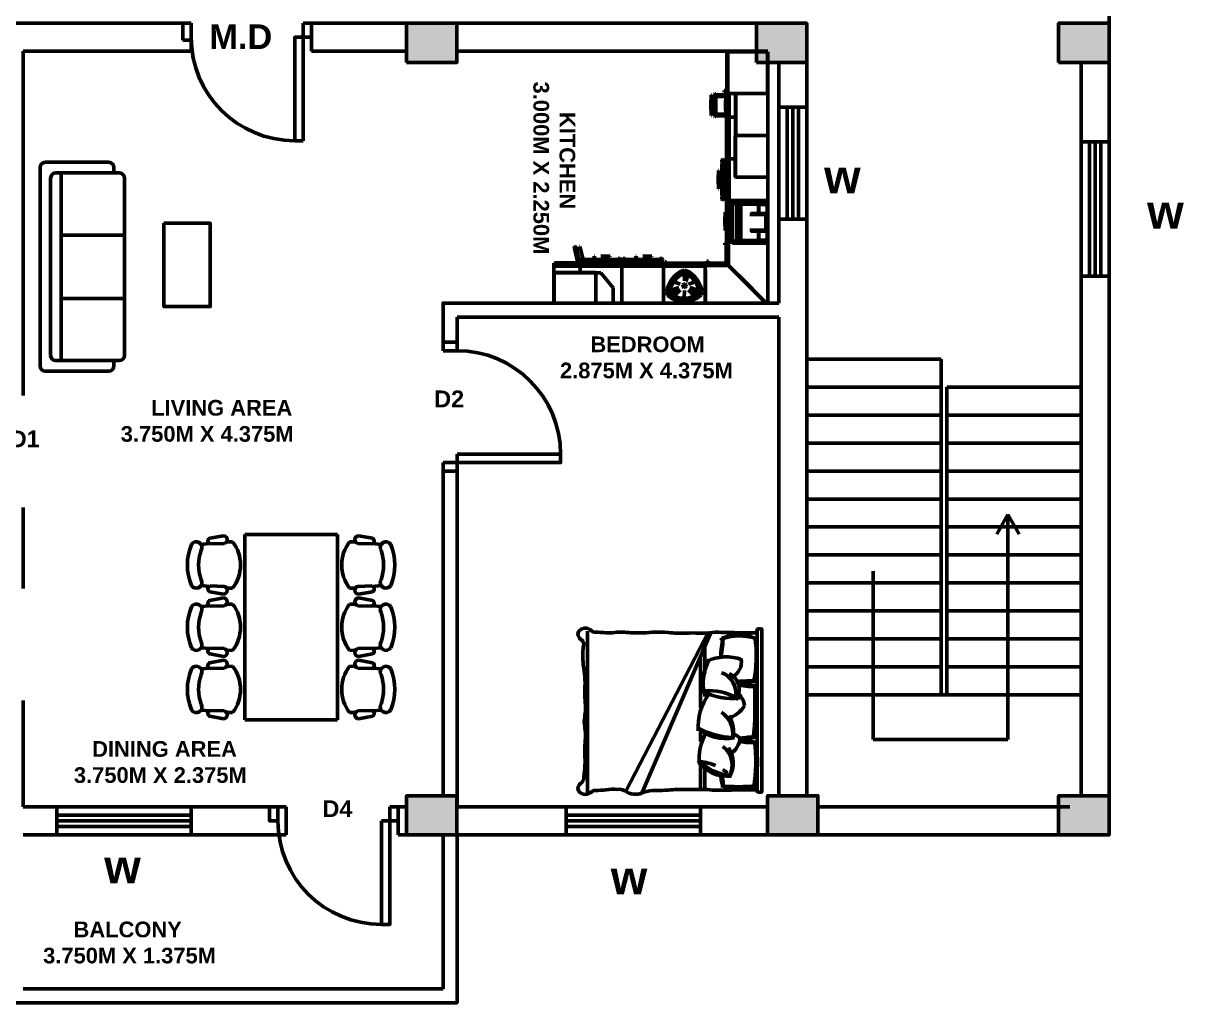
# Model space of a CAD drawing. Header units: millimetres. Extents: x -17601 to 15047, y -2241 to 31268.
# Drawn here: x 4680 to 15047, y -951 to 7799 of the extents above; entities that cross this region are included whole.
import ezdxf

# ---------------------------------------------------------------- set-up
doc = ezdxf.new("R2010")
doc.units = ezdxf.units.MM
doc.layers.get('0').update_dxf_attribs({"lineweight": 53})
doc.styles.get("Standard").update_dxf_attribs({"font": 'Arial.ttf', "height": 1})

# ---------------------------------------------------------------- blocks, each defined once
blk = doc.blocks.new('bed 1- king size')
at = {"color": 0, "linetype": 'Continuous'}
for p, q in [((-0.949, -0.078), (0.932, -0.078)), ((-0.939, -0.615), (0.932, -1.418)), ((-0.939, -0.645), (0.907, -1.606)), ((-0.768, -0.687), (-0.455, -0.687)), ((-0.666, -0.738), (-0.056, -0.738)), ((-0.225, -0.687), (-0.188, -0.687)), ((0.225, -0.738), (0.338, -0.738)), ((0.61, -0.738), (0.895, -0.738)), ((0.649, -0.687), (0.895, -0.687)), ((-0.949, -2.055), (0.932, -2.055))]:
    blk.add_line(p, q, dxfattribs=at)
blk.add_lwpolyline([(0.898, -0.083, 0.098699), (0.924, -0.072, 0.222522), (0.924, -0.024), (-0.971, -0.024, 0.171621), (-0.972, -0.074, 0.102495), (-0.927, -0.083, 0.015571), (-0.929, -0.266, 0.00267), (-0.934, -0.494, 0.058958), (-0.927, -0.631, -0.038458), (-0.925, -0.755, 0.025508), (-0.925, -0.909, -0.039412), (-0.933, -1.115, 0.016498), (-0.938, -1.265, -0.035771), (-0.929, -1.55, 0.045388), (-0.934, -1.739, -0.080578), (-0.929, -1.837, 0.026504), (-0.936, -1.966, -0.211134), (-0.953, -2.007, 0.329446), (-0.97, -2.131, 0.37589), (-0.896, -2.165, 0.123892), (-0.842, -2.123, -0.342539), (-0.78, -2.103, 0.07104), (-0.52, -2.1, -0.036442), (-0.385, -2.085, -0.046791), (-0.276, -2.087, 0.023628), (-0.176, -2.085, -0.055897), (0.066, -2.088, 0.053528), (0.107, -2.094, 0.053528), (0.147, -2.088, -0.055897), (0.389, -2.085, 0.026973), (0.477, -2.087, -0.036947), (0.615, -2.085, -0.036442), (0.75, -2.1, -0.281256), (0.814, -2.123, -0.521995), (0.814, -2.123, 0.123892), (0.867, -2.165, 0.37589), (0.941, -2.131, 0.329446), (0.924, -2.007, -0.211134), (0.907, -1.966, 0.026504), (0.901, -1.837, -0.06219), (0.896, -1.71, -0.218233), (0.929, -1.594, 0.123513), (0.95, -1.494, 0.129887), (0.929, -1.398, -0.095063), (0.909, -1.265, 0.016498), (0.904, -1.115, -0.039412), (0.896, -0.909, 0.025508), (0.896, -0.755, -0.038458), (0.899, -0.631, 0.058958), (0.905, -0.494, 0.00267), (0.9, -0.266, 0.015571)], format="xyb", close=True, dxfattribs=at)
for centre, radius, start, end in [((-0.522, -0.294), 0.389, 147.51, 213.8336), ((-0.231, -0.283), 0.662, 163.9263, 197.1409), ((-0.657, -1.677), 1.588, 78.5485, 98.3029), ((-0.632, -1.365), 1.287, 78.0142, 100.5125), ((2.543, -0.087), 2.913, 180.1063, 184.3312), ((-1.857, -0.304), 1.505, 359.1536, 7.5533), ((0.707, -0.29), 1.035, 169.5301, 179.934), ((-1.248, -0.116), 0.946, 349.589, 2.0447), ((-0.082, -4.069), 3.965, 84.3658, 93.3969), ((-0.04, -2.182), 2.098, 80.934, 97.4266), ((1.024, -0.126), 0.738, 177.8261, 191.4767), ((-0.69, -0.295), 0.997, 1.8337, 10.6945), ((1.057, -0.289), 0.736, 165.3434, 178.3876), ((0.572, -2.107), 2.012, 81.3714, 96.917), ((-0.395, -0.133), 0.746, 349.1667, 3.123), ((0.593, -1.117), 1.043, 75.0181, 103.7392), ((-1.049, -0.304), 1.913, 354.0935, 6.4707), ((0.009, -0.286), 0.872, 347.3175, 11.7435), ((-0.136, -0.437), 0.513, 159.3026, 206.5026), ((-0.585, -0.442), 0.18, 18.9387, 104.6725), ((-0.055, -0.443), 0.219, 96.8992, 136.0421), ((-0.244, -0.505), 0.323, 15.4018, 59.7122), ((-0.23, -0.576), 0.248, 78.0413, 160.8342), ((-0.269, -0.496), 0.208, 54.1671, 153.8421), ((0.404, -0.643), 0.659, 151.0456, 184.1497), ((-0.787, -0.382), 0.625, 328.6542, 9.1977), ((0.254, -0.68), 0.318, 83.5607, 144.2853), ((0.229, -0.714), 0.361, 78.4081, 122.0077), ((-0.212, -0.44), 0.516, 319.1339, 10.5299), ((-0.598, -0.336), 0.889, 331.605, 358.1749), ((0.347, -0.36), 0.0899, 120.1134, 175.8974), ((0.279, -0.514), 0.237, 28.1996, 86.5061), ((0.615, -0.649), 0.278, 61.8876, 141.8707), ((0.586, -0.703), 0.345, 61.6404, 121.3345), ((0.346, -0.429), 0.397, 302.3262, 7), ((0.079, -0.303), 0.665, 317.3201, 351.4624), ((-1.844, -10.472), 10.046, 83.2132, 84.5476), ((-0.606, 0.747), 1.251, 258.1169, 267.8849), ((1.163, -0.802), 0.594, 139.9508, 146.951), ((0.694, 0.049), 0.552, 275.447, 287.4199), ((0.88, -1.194), 0.721, 90.6432, 100.2707), ((-0.329, -0.078), 0.63, 242.3859, 279.8951), ((0.163, -0.137), 0.629, 233.2201, 274.4972), ((0.546, -0.118), 0.637, 240.9467, 275.467), ((1.163, -0.802), 0.594, 156.2982, 173.8539)]:
    blk.add_arc(centre, radius, start, end, dxfattribs=at)
blk = doc.blocks.new('sofa 6')
for p, q in [((-1044, 890), (1044, 890)), ((-1100, 167), (-1100, 834)), ((-933, 779), (933, 779)), ((1100, 834), (1100, 167)), ((-989, 56), (-989, 723)), ((-989, 667), (989, 667)), ((-334, 667), (-334, 0)), ((334, 667), (334, 0)), ((989, 723), (989, 56)), ((-989, 111), (-1044, 111)), ((933, 0), (-933, 0)), ((1044, 111), (989, 111))]:
    blk.add_line(p, q)
for centre, start, end in [((-1044, 834), 90, 180), ((1044, 834), 0, 90), ((-933, 723), 90, 180), ((933, 723), 0, 90), ((-1044, 167), 180, 270), ((1044, 167), 270, 0), ((-933, 56), 180, 270), ((933, 56), 270, 0)]:
    blk.add_arc(centre, 55.6, start, end)
blk = doc.blocks.new('m_68')
for p, q in [((-72.008419, 443.155933), (-70.77713, 444.387484)), ((-72.008419, 371.759987), (-72.008419, 443.155933)), ((-0.503492, 444.387532), (-70.77713, 444.387484)), ((-70.77713, 444.387484), (-70.77713, 370.528412)), ((-68.285131, 444.387484), (-68.285131, 444.422055)), ((-68.285131, 444.422055), (-0.522279, 444.422055)), ((-0.522279, 444.422055), (-0.522279, 444.387532)), ((-0.503492, 370.528412), (-0.503492, 444.387532)), ((0, 444.422055), (0, 0)), ((-94.031429, 368.881083), (-92.799997, 370.276833)), ((-92.799997, 370.276833), (-92.799997, 363.380814)), ((-92.799997, 370.276833), (-91.526174, 370.276833)), ((-91.526174, 370.276833), (-91.526174, 363.346339)), ((-77.212906, 373.150349), (-77.212906, 375.973416)), ((-77.212906, 375.973416), (-75.331068, 375.973416)), ((-75.331068, 375.890827), (-77.212906, 375.890827)), ((-75.331068, 373.150349), (-77.212906, 373.150349)), ((-76.254081, 375.187874), (-76.254081, 375.213146)), ((-76.254081, 375.213146), (-72.008419, 375.213146)), ((-76.254081, 373.820257), (-76.254081, 373.853302)), ((-72.008419, 373.820257), (-76.254081, 373.820257)), ((-75.331068, 375.973416), (-75.331068, 375.890827)), ((-75.331068, 375.213146), (-75.331068, 375.890827)), ((-75.331068, 375.295782), (-72.008419, 375.295782)), ((-75.331068, 373.820257), (-75.331068, 373.150349)), ((-73.057222, 329.136658), (-73.057222, 370.936251)), ((-73.057222, 370.936251), (-72.555685, 370.936251)), ((-72.555685, 370.936251), (-72.555685, 329.136658)), ((-72.555685, 370.936251), (-71.184969, 370.936251)), ((-70.77713, 370.528412), (-72.008419, 371.759987)), ((-71.067762, 329.136658), (-71.067762, 370.81914)), ((-70.77713, 370.528412), (-0.503492, 370.528412)), ((-68.241024, 329.136658), (-68.241024, 370.528412)), ((-56.254291, 370.524597), (-56.869936, 369.908715)), ((-56.869936, 369.908715), (-56.860733, 297.246695)), ((-56.245136, 296.630955), (-56.254291, 370.524597)), ((-56.254291, 370.524597), (0.000191, 370.524597)), ((-0.503492, 370.936251), (0.000191, 370.936251)), ((-99.878692, 368.104553), (-100.53339, 350.079251)), ((-100.53339, 350.079251), (-99.878692, 332.053948)), ((-99.31736, 368.104553), (-99.878692, 368.104553)), ((-99.580288, 362.67066), (-99.580288, 363.290119)), ((-99.580288, 363.290119), (-94.122076, 363.290072)), ((-99.142599, 363.290119), (-99.31736, 368.104553)), ((-99.120092, 362.67066), (-98.66271, 350.079251)), ((-98.66271, 350.079251), (-99.112892, 337.684679)), ((-94.122076, 362.360811), (-99.108791, 362.360859)), ((-94.122076, 363.290072), (-94.122076, 362.360811)), ((-94.110918, 361.985064), (-92.879676, 363.380814)), ((-94.110918, 338.129568), (-94.110918, 361.985064)), ((-94.031429, 364.742089), (-94.031429, 368.881083)), ((-92.830467, 363.380814), (-94.031429, 364.742089)), ((-92.879676, 363.380814), (-92.879676, 336.733818)), ((-91.59708, 363.380814), (-92.879676, 363.380814)), ((-91.59708, 336.733818), (-91.59708, 363.380814)), ((-91.526174, 363.346339), (-91.59708, 363.346339)), ((-91.526174, 368.117762), (-73.057222, 368.117762)), ((-91.526174, 365.472031), (-73.949003, 365.472031)), ((-91.526174, 363.759709), (-91.520309, 363.759709)), ((-91.520309, 363.759709), (-91.520309, 336.099434)), ((-91.093921, 368.117762), (-91.093921, 368.587065)), ((-91.093921, 368.587065), (-73.057222, 368.587065)), ((-73.86074, 367.903424), (-74.515438, 349.878073)), ((-74.515438, 349.878073), (-73.86074, 331.85277)), ((-73.299598, 367.903424), (-73.86074, 367.903424)), ((-73.562288, 362.469483), (-73.562288, 363.088942)), ((-73.562288, 363.088942), (-73.057222, 363.088942)), ((-73.124599, 363.088942), (-73.299598, 367.903424)), ((-73.211336, 365.472031), (-73.057222, 365.472031)), ((-73.10214, 362.469483), (-73.057222, 361.231947)), ((-73.09103, 362.159729), (-73.057222, 362.159729)), ((-99.878692, 332.053948), (-99.31736, 332.053948)), ((-99.580288, 336.755467), (-99.580288, 337.489414)), ((-94.122076, 336.755467), (-99.580288, 336.755467)), ((-99.31736, 332.053948), (-99.1467, 336.755467)), ((-99.112892, 337.684679), (-94.122076, 337.684679)), ((-94.122076, 337.684679), (-94.122076, 336.755467)), ((-92.879676, 336.733818), (-94.110918, 338.129568)), ((-94.025373, 335.356856), (-92.810726, 336.733818)), ((-94.025373, 331.217814), (-94.025373, 335.356856)), ((-92.794132, 329.822064), (-94.025373, 331.217814)), ((-92.810726, 336.733818), (-92.879676, 336.733818)), ((-92.879676, 336.733818), (-91.59708, 336.733818)), ((-92.794132, 336.733818), (-92.794132, 329.822064)), ((-92.794132, 329.822064), (-91.520309, 329.822064)), ((-91.520309, 336.752606), (-91.59708, 336.752606)), ((-91.520309, 329.822064), (-91.520309, 336.752606)), ((-91.520309, 334.462786), (-73.955488, 334.462786)), ((-91.520309, 331.817055), (-73.057222, 331.817055)), ((-91.520309, 331.806898), (-73.057222, 331.806898)), ((-91.093921, 331.29797), (-91.093921, 331.806898)), ((-73.057222, 331.29797), (-91.093921, 331.29797)), ((-73.86074, 331.85277), (-73.299598, 331.85277)), ((-73.562288, 336.554337), (-73.562288, 337.288285)), ((-73.057222, 336.554337), (-73.562288, 336.554337)), ((-73.299598, 331.85277), (-73.1287, 336.554337)), ((-73.204898, 334.462786), (-73.057222, 334.462786)), ((-73.057222, 338.524246), (-73.095131, 337.483549)), ((-73.095131, 337.483549), (-73.057222, 337.483549)), ((-72.555685, 329.136658), (-73.057222, 329.136658)), ((-73.03791, 255.32732), (-73.03791, 329.136658)), ((-72.555685, 329.136658), (-71.067762, 329.136658)), ((-72.533416, 255.32732), (-72.533416, 329.136658)), ((-71.067762, 329.136658), (-68.241024, 329.136658)), ((-71.037912, 255.32732), (-71.037912, 329.136658)), ((-68.241024, 329.136658), (-68.199396, 329.136658)), ((-68.199396, 329.14877), (-68.197059, 329.14877)), ((-68.197059, 329.14877), (-68.197059, 255.311489)), ((-68.197059, 329.14877), (-56.864833, 329.14877)), ((-56.699991, 296.525812), (-57.315635, 295.909977)), ((-57.315635, 295.909977), (-57.306432, 223.24791)), ((-56.860733, 297.246695), (-56.245136, 296.630955)), ((-56.699991, 296.525812), (0.000191, 296.52586)), ((-56.690645, 222.63217), (-56.699991, 296.525812)), ((-56.245136, 296.630955), (0.000191, 296.631003)), ((-81.399631, 252.958775), (-80.168342, 254.19035)), ((-81.399631, 249.323845), (-81.399631, 252.958775)), ((-80.168342, 248.09227), (-81.399631, 249.323845)), ((-81.384182, 246.833182), (-80.15294, 248.064757)), ((-81.384182, 190.127516), (-81.384182, 246.833182)), ((-80.168342, 254.19035), (-80.168342, 248.09227)), ((-78.877735, 254.19035), (-80.168342, 254.19035)), ((-80.168342, 248.09227), (-78.877735, 248.09227)), ((-80.15294, 248.064757), (-80.15294, 188.895941)), ((-78.975963, 248.064757), (-80.15294, 248.064757)), ((-79.571867, 248.064757), (-79.571867, 248.09227)), ((-79.129123, 248.064757), (-79.129123, 248.09227)), ((-78.975963, 188.895941), (-78.975963, 248.064757)), ((-78.877735, 248.09227), (-78.877735, 254.19035)), ((-78.877735, 252.60973), (-73.051357, 252.60973)), ((-78.877735, 251.533938), (-73.051357, 251.533938)), ((-78.680277, 252.60973), (-78.680277, 252.743817)), ((-78.680277, 252.743817), (-73.051357, 252.743817)), ((-78.680277, 185.058165), (-78.680277, 251.533938)), ((-73.051357, 181.490088), (-73.051357, 255.32732)), ((-73.051357, 255.32732), (-72.546482, 255.32732)), ((-72.546482, 255.32732), (-72.546482, 181.490088)), ((-71.048832, 255.32732), (-72.546482, 255.32732)), ((-71.048832, 181.490088), (-71.048832, 255.32732)), ((-71.048832, 255.32732), (-68.203497, 255.32732)), ((-68.203497, 255.32732), (-68.206453, 255.32732)), ((-68.203497, 181.539107), (-68.203497, 255.32732)), ((-68.203497, 255.32732), (-57.310533, 255.32732)), ((-68.197059, 255.311489), (-57.310533, 255.311489)), ((-87.071895, 234.650803), (-87.730837, 218.411923)), ((-86.506843, 234.650803), (-87.071895, 234.650803)), ((-86.771488, 229.754925), (-86.771488, 230.313492)), ((-86.771488, 230.313492), (-81.384182, 230.313492)), ((-86.330843, 230.313492), (-86.506843, 234.650803)), ((-85.847854, 218.411923), (-86.308193, 229.754925)), ((-86.296892, 229.476357), (-81.384182, 229.476357)), ((-74.972677, 234.650851), (-75.631618, 218.411923)), ((-74.407816, 234.650851), (-74.972677, 234.650851)), ((-74.107217, 234.650851), (-74.766206, 218.411923)), ((-74.672269, 229.755497), (-74.672269, 230.31354)), ((-74.672269, 230.31354), (-74.283218, 230.31354)), ((-74.257421, 230.947829), (-74.407816, 234.650851)), ((-73.542404, 234.650851), (-74.107217, 234.650851)), ((-73.806858, 229.755688), (-73.806858, 230.31354)), ((-73.806858, 230.31354), (-73.051357, 230.31354)), ((-73.366403, 230.31354), (-73.542404, 234.650851)), ((-73.343753, 229.755688), (-73.051357, 222.554684)), ((-73.332405, 229.476404), (-73.051357, 229.476357)), ((-87.730837, 218.411923), (-87.071895, 202.173043)), ((-86.771488, 206.408644), (-86.771488, 207.069826)), ((-81.384182, 206.408644), (-86.771488, 206.408644)), ((-86.506843, 202.173043), (-86.334943, 206.408644)), ((-86.308193, 207.069826), (-85.847854, 218.411923)), ((-86.300993, 207.245779), (-81.384182, 207.245779)), ((-75.631618, 218.411923), (-74.972677, 202.173043)), ((-74.766206, 218.411923), (-74.107217, 202.173043)), ((-74.672269, 206.408644), (-74.672269, 207.069779)), ((-74.279117, 206.408644), (-74.672269, 206.408644)), ((-74.407816, 202.173043), (-74.257421, 205.876065)), ((-73.806858, 206.408644), (-73.806858, 207.069874)), ((-73.051357, 206.408644), (-73.806858, 206.408644)), ((-73.542404, 202.173043), (-73.370504, 206.408644)), ((-73.370504, 206.408644), (-73.051357, 206.408644)), ((-73.051357, 214.269209), (-73.336506, 207.245779)), ((-73.336506, 207.245779), (-73.051357, 207.245779)), ((-57.306432, 223.24791), (-56.690645, 222.63217)), ((-56.690645, 222.63217), (0.000191, 222.632218)), ((-87.071895, 202.173043), (-86.506843, 202.173043)), ((-81.399631, 187.690449), (-80.173635, 188.916588)), ((-81.399631, 184.055519), (-81.399631, 187.690449)), ((-80.15294, 188.895941), (-81.384182, 190.127516)), ((-80.168342, 188.911152), (-80.168342, 182.823944)), ((-80.15294, 188.895941), (-78.975963, 188.895941)), ((-78.877735, 188.921976), (-78.975963, 188.921976)), ((-78.877735, 182.823944), (-78.877735, 188.921976)), ((-78.877735, 185.058165), (-73.051357, 185.058165)), ((-74.972677, 202.173043), (-74.407816, 202.173043)), ((-74.107217, 202.173043), (-73.542404, 202.173043)), ((-80.168342, 182.823944), (-81.399631, 184.055519)), ((-80.168342, 182.823944), (-78.877735, 182.823944)), ((-78.877735, 183.982325), (-73.051357, 183.982325)), ((-72.546482, 181.490088), (-73.051357, 181.490088)), ((-73.01445, 107.701874), (-73.01445, 181.490088)), ((-72.546482, 181.490088), (-71.048832, 181.490088)), ((-72.509193, 181.490088), (-72.509193, 107.701874)), ((-71.048832, 181.490088), (-71.02189, 181.490088)), ((-71.010732, 181.539107), (-71.02189, 181.539107)), ((-71.010732, 107.701874), (-71.010732, 181.539107)), ((-71.010732, 181.539107), (-68.163681, 181.539107)), ((-68.163681, 181.539107), (-68.183994, 181.539107)), ((-68.163681, 181.539107), (0.000382, 181.539154)), ((-68.163681, 107.701874), (-68.163681, 181.539107)), ((-62.550592, 179.79765), (-1.217174, 179.797697)), ((-62.550592, 105.904055), (-62.550592, 179.79765)), ((-62.550592, 179.79765), (-61.580848, 178.006792)), ((-61.580848, 178.006792), (-54.40607, 173.850775)), ((-54.40607, 173.850775), (-48.012113, 173.906517)), ((-54.40607, 173.850775), (-54.40607, 111.850977)), ((-48.012113, 109.952641), (-48.012113, 175.749111)), ((-48.012113, 175.749111), (-47.245502, 174.82543)), ((-48.012113, 175.749111), (-15.664625, 175.749111)), ((-47.245502, 174.82543), (-47.245502, 110.876274)), ((-16.431236, 174.82543), (-47.245502, 174.82543)), ((-15.664625, 175.749111), (-16.431236, 174.82543)), ((-16.431236, 158.760405), (-16.431236, 174.82543)), ((-15.664625, 158.760405), (-15.664625, 175.749111)), ((-15.664625, 174.188614), (-3.133011, 174.297905)), ((-3.133011, 174.297905), (-0.986147, 172.05987)), ((-1.217174, 179.797697), (-1.217174, 178.036595)), ((-0.986147, 172.05987), (-1.217174, 179.797697)), ((-0.986147, 113.641882), (-0.986147, 172.05987)), ((-75.047254, 160.862637), (-75.706625, 144.623709)), ((-75.706625, 144.623709), (-75.047254, 128.384829)), ((-75.596285, 144.623709), (-74.936723, 160.862637)), ((-74.936723, 128.384829), (-75.596285, 144.623709)), ((-74.936723, 160.862637), (-75.047254, 160.862637)), ((-74.936723, 160.862637), (-74.371481, 160.862637)), ((-74.070882, 160.862637), (-74.730253, 144.623709)), ((-74.730253, 144.623709), (-74.070882, 128.384829)), ((-74.636316, 155.967808), (-74.636316, 156.525326)), ((-74.636316, 156.525326), (-74.247074, 156.525326)), ((-74.371481, 160.862637), (-74.221277, 157.161284)), ((-73.50564, 160.862637), (-74.070882, 160.862637)), ((-73.770332, 155.968094), (-73.770332, 156.525326)), ((-73.770332, 156.525326), (-73.01445, 156.525326)), ((-73.329496, 156.525326), (-73.50564, 160.862637)), ((-73.306846, 155.968094), (-73.01445, 148.766184)), ((-73.295498, 155.688191), (-73.01445, 155.688191)), ((-3.408002, 156.913042), (-31.329488, 156.913042)), ((-29.699039, 158.760405), (-1.444912, 158.760405)), ((-1.444912, 158.760405), (-3.408002, 156.913042)), ((-3.408002, 129.087878), (-3.408002, 156.913042)), ((-1.062679, 158.760405), (-1.444912, 158.760405)), ((-1.062679, 127.240563), (-1.062679, 158.760405)), ((-75.047254, 128.384829), (-74.936723, 128.384829)), ((-74.936723, 128.384829), (-74.371481, 128.384829)), ((-74.636316, 132.62043), (-74.636316, 133.281565)), ((-74.242973, 132.62043), (-74.636316, 132.62043)), ((-74.371481, 128.384829), (-74.221277, 132.08623)), ((-74.070882, 128.384829), (-73.50564, 128.384829)), ((-73.770332, 132.62043), (-73.770332, 133.281708)), ((-73.01445, 132.62043), (-73.770332, 132.62043)), ((-73.50564, 128.384829), (-73.333597, 132.62043)), ((-73.333597, 132.62043), (-73.01445, 132.62043)), ((-73.01445, 140.480805), (-73.299598, 133.457566)), ((-73.299598, 133.457566), (-73.01445, 133.457566)), ((-31.329488, 129.087878), (-3.408002, 129.087878)), ((-29.699039, 127.240563), (-1.444912, 127.240563)), ((-16.431236, 110.876274), (-16.431236, 127.240563)), ((-15.664625, 109.952641), (-15.664625, 127.240563)), ((-1.444912, 127.240563), (-3.408002, 129.087878)), ((-1.444912, 127.240563), (-1.062679, 127.240563)), ((-75.950193, 102.988959), (-75.950193, 105.729771)), ((-75.950193, 105.729771), (-74.068737, 105.729771)), ((-74.068737, 102.988959), (-75.950193, 102.988959)), ((-74.991607, 105.052042), (-73.347473, 105.052042)), ((-74.991607, 103.658963), (-73.347473, 103.658963)), ((-74.068737, 105.729771), (-74.068737, 105.052042)), ((-73.347473, 103.658963), (-74.068737, 103.658963)), ((-74.068737, 103.658963), (-74.068737, 102.988959)), ((-73.347473, 70.838166), (-73.347473, 107.761908)), ((-73.347473, 107.761908), (-73.01445, 107.761908)), ((-72.509193, 107.701874), (-73.01445, 107.701874)), ((-72.509193, 107.701874), (-71.010732, 107.701874)), ((-72.346878, 69.851637), (-72.346878, 107.701874)), ((-71.010732, 107.701874), (-70.656252, 107.701874)), ((-71.007442, 68.506432), (-71.007442, 107.701874)), ((-70.656252, 107.761908), (-69.164276, 107.761908)), ((-69.164276, 107.761908), (-69.164276, 66.667986)), ((-69.164276, 107.761908), (-68.238496, 107.761908)), ((-68.238496, 107.701874), (-68.163681, 107.701874)), ((-68.163681, 107.701874), (-62.550592, 107.701874)), ((-61.580848, 107.694912), (-62.550592, 105.904055)), ((-62.550592, 105.904055), (-1.217174, 105.904055)), ((-54.40607, 111.850977), (-61.580848, 107.694912)), ((-54.40607, 111.850977), (-48.012113, 111.795187)), ((-47.245502, 110.876274), (-48.012113, 109.952641)), ((-48.012113, 109.952641), (-15.664625, 109.952641)), ((-16.431236, 110.876274), (-47.245502, 110.876274)), ((-1.217174, 105.904055), (-44.436741, 105.904055)), ((-15.664625, 109.952641), (-16.431236, 110.876274)), ((-15.664625, 111.513138), (-3.133011, 111.403847)), ((-1.217174, 105.904055), (-10.037899, 105.904055)), ((-3.133011, 111.403847), (-2.538299, 107.980347)), ((-2.538299, 107.980347), (-1.217174, 105.904055)), ((-1.217174, 105.904055), (-0.986147, 113.641882)), ((-1.163482, 107.701779), (0.000382, 107.701779)), ((-341.010522, 100.60463), (-342.569732, 100.381995)), ((-342.569732, 100.381995), (-341.229486, 94.227791)), ((-341.229486, 94.227791), (-341.135549, 94.24119)), ((-341.139269, 94.25788), (-339.56933, 94.482041)), ((-336.1207, 71.213722), (-341.139269, 94.25788)), ((-341.135549, 94.24119), (-336.1207, 71.213722)), ((-341.010522, 100.60463), (-339.257049, 99.606943)), ((-339.674043, 94.467068), (-341.010522, 100.60463)), ((-338.4449, 95.878029), (-339.653492, 94.470024)), ((-339.56933, 94.482041), (-337.815618, 93.484354)), ((-334.416198, 70.819855), (-339.56933, 94.482041)), ((-339.257049, 99.606943), (-338.4449, 95.878029)), ((-331.734371, 95.801592), (-338.415241, 94.847775)), ((-338.415241, 94.847775), (-338.235569, 94.022656)), ((-338.235569, 94.022656), (-332.126951, 94.894743)), ((-337.815618, 93.484354), (-333.190822, 72.247505)), ((-332.965421, 99.930573), (-332.278299, 100.02861)), ((-332.278299, 100.02861), (-327.991199, 84.13682)), ((-331.592369, 95.149851), (-331.734371, 95.801592)), ((-327.991199, 84.13682), (-327.067566, 78.589535)), ((-306.919908, 77.365685), (-306.919908, 82.792282)), ((-306.919908, 82.792282), (-306.258964, 82.792282)), ((-306.083011, 77.365685), (-306.083011, 82.321072)), ((-294.919347, 83.753252), (-278.683996, 83.093119)), ((-294.919347, 81.867218), (-283.578491, 82.328272)), ((-283.857202, 77.365685), (-283.857202, 82.316971)), ((-283.578491, 82.792282), (-283.020305, 82.792282)), ((-283.020305, 82.792282), (-283.020305, 77.365685)), ((-278.683996, 82.527304), (-283.020305, 82.35097)), ((-278.683996, 83.093119), (-278.683996, 82.527304)), ((-233.174228, 77.365685), (-233.174228, 82.792282)), ((-233.174228, 82.792282), (-232.513284, 82.792282)), ((-232.337284, 77.365685), (-232.337284, 82.321072)), ((-221.17362, 83.753252), (-204.938268, 83.093119)), ((-209.832811, 82.328272), (-221.17362, 81.867218)), ((-221.17362, 81.867218), (-210.111522, 82.316971)), ((-210.111522, 82.316971), (-210.111522, 77.365685)), ((-209.274625, 82.792282), (-209.832811, 82.792282)), ((-209.274625, 77.365685), (-209.274625, 82.792282)), ((-204.938268, 82.527304), (-209.274625, 82.35097)), ((-209.274625, 82.35097), (-209.274625, 77.365685)), ((-204.938268, 83.093119), (-204.938268, 82.527304)), ((-378.25253, 0.000096), (-378.25253, 64.216519)), ((-378.25253, 64.216519), (-378.170704, 64.216519)), ((-378.170704, 0.000096), (-378.170704, 70.368386)), ((-378.170704, 70.368386), (-331.833219, 70.368338)), ((-378.170704, 69.863558), (-331.833219, 69.86351)), ((-378.170704, 68.366337), (-331.833219, 68.366337)), ((-378.170704, 65.521765), (-331.833219, 65.521765)), ((-375.145888, 71.176911), (-355.07226, 71.835757)), ((-375.145888, 70.612145), (-375.145888, 71.176911)), ((-369.910144, 70.440293), (-375.145888, 70.612145)), ((-369.910144, 70.368386), (-369.910144, 70.876646)), ((-369.910144, 70.876646), (-369.092774, 70.876646)), ((-368.875193, 70.368386), (-368.875193, 70.406342)), ((-368.875193, 70.406342), (-367.719149, 70.368386)), ((-355.07226, 71.835757), (-334.998417, 71.176911)), ((-342.425584, 70.368338), (-341.049814, 70.413542)), ((-341.394901, 70.368338), (-341.394901, 70.402193)), ((-341.049814, 70.876599), (-340.359974, 70.876599)), ((-340.359974, 70.876599), (-340.359974, 70.368338)), ((-334.998417, 70.612145), (-340.359974, 70.436144)), ((-337.152719, 70.368338), (-336.070299, 70.522881)), ((-336.071491, 70.576906), (-336.025953, 70.368338)), ((-336.070299, 70.522881), (-336.036729, 70.368338)), ((-334.998417, 71.176911), (-334.998417, 70.612145)), ((-334.998417, 70.736742), (-334.416198, 70.819855)), ((-334.513664, 70.805931), (-334.418344, 70.368338)), ((-334.475994, 70.81132), (-333.697271, 70.368338)), ((-333.190822, 72.247505), (-334.416198, 70.819855)), ((-333.432245, 71.966267), (-333.283996, 71.285439)), ((-333.286714, 72.13583), (-329.341411, 72.69907)), ((-333.283996, 71.285439), (-329.341411, 71.848297)), ((-331.833219, 54.182768), (-331.833219, 70.404768)), ((-331.833219, 70.404768), (-258.011913, 70.404721)), ((-258.011913, 69.898892), (-331.833219, 69.898987)), ((-331.833219, 68.398953), (-258.011913, 68.398905)), ((-331.833219, 65.549088), (-258.011913, 65.54904)), ((-330.555486, 77.35796), (-329.324197, 78.589535)), ((-330.555486, 76.102638), (-330.555486, 77.35796)), ((-324.436521, 77.35796), (-330.555486, 77.35796)), ((-324.436521, 76.102638), (-330.555486, 76.102638)), ((-329.341411, 70.404768), (-329.341411, 76.102638)), ((-329.324197, 78.589535), (-325.667762, 78.589535)), ((-328.26581, 70.404768), (-328.26581, 76.102638)), ((-328.26581, 76.0427), (-261.804485, 76.0427)), ((-328.20177, 76.102638), (-328.185558, 76.0427)), ((-326.653337, 76.102638), (-326.643371, 76.0427)), ((-325.667762, 78.589535), (-324.436521, 77.35796)), ((-324.436521, 76.102638), (-324.436521, 77.365685)), ((-324.436521, 77.365685), (-265.611314, 77.365685)), ((-324.436521, 76.102638), (-324.436521, 77.35796)), ((-265.611314, 76.102638), (-324.436521, 76.102638)), ((-265.611314, 77.35796), (-264.380073, 78.589535)), ((-265.611314, 77.365685), (-265.611314, 76.102638)), ((-265.611314, 76.102638), (-265.611314, 77.35796)), ((-259.492397, 77.35796), (-265.611314, 77.35796)), ((-259.492397, 76.102638), (-265.611314, 76.102638)), ((-264.380073, 78.589535), (-260.723638, 78.589535)), ((-261.804485, 70.404721), (-261.804485, 76.102638)), ((-260.728883, 70.404721), (-260.728883, 76.102638)), ((-260.728883, 76.0427), (-260.59494, 76.0427)), ((-260.723638, 78.589535), (-259.492397, 77.35796)), ((-260.59494, 76.0427), (-260.59494, 70.404721)), ((-259.492397, 77.35796), (-259.492397, 76.102638)), ((-258.087492, 0.00121), (-258.087492, 70.404768)), ((-258.087492, 70.404768), (-184.266233, 70.404721)), ((-184.266233, 69.898939), (-258.087492, 69.898987)), ((-258.087492, 68.398953), (-184.266233, 68.398905)), ((-258.087492, 65.549088), (-184.266233, 65.54904)), ((-258.011913, 70.404721), (-258.011913, 69.898892)), ((-258.011913, 68.398905), (-258.011913, 69.898892)), ((-258.011913, 68.398905), (-258.011913, 65.54904)), ((-258.011913, 65.54904), (-258.011913, 0.00121)), ((-256.809759, 77.35796), (-255.578518, 78.589535)), ((-256.809759, 76.102638), (-256.809759, 77.35796)), ((-250.690841, 77.35796), (-256.809759, 77.35796)), ((-256.809759, 76.102638), (-250.690841, 76.102638)), ((-255.595684, 76.102638), (-256.809759, 76.102638)), ((-255.595684, 70.404768), (-255.595684, 76.102638)), ((-255.578518, 78.589535), (-251.922083, 78.589535)), ((-188.058805, 76.0427), (-255.526352, 76.0427)), ((-255.526352, 76.0427), (-255.526352, 70.404768)), ((-250.690841, 76.102638), (-254.52013, 76.102638)), ((-254.52013, 76.102638), (-254.52013, 76.0427)), ((-254.52013, 76.0427), (-188.058805, 76.0427)), ((-251.922083, 78.589535), (-250.690841, 77.35796)), ((-250.690841, 77.365685), (-250.690841, 76.102638)), ((-191.865635, 77.365685), (-250.690841, 77.365685)), ((-250.690841, 76.102638), (-250.690841, 77.35796)), ((-250.690841, 76.102638), (-191.865635, 76.102638)), ((-237.408971, 70.649004), (-237.408971, 71.214867)), ((-233.174228, 70.404721), (-233.174228, 70.913983)), ((-233.174228, 70.913983), (-232.513284, 70.913983)), ((-232.337284, 70.404721), (-232.337284, 70.44282)), ((-221.17362, 71.874953), (-204.938268, 71.214819)), ((-210.946655, 70.404721), (-209.832811, 70.45002)), ((-210.111522, 70.404721), (-210.111522, 70.438671)), ((-209.832811, 70.913983), (-209.274625, 70.91403)), ((-209.274625, 70.91403), (-209.274625, 70.404721)), ((-204.938268, 70.649004), (-209.274625, 70.472718)), ((-204.938268, 71.214819), (-204.938268, 70.649004)), ((-191.865635, 77.35796), (-190.634393, 78.589535)), ((-191.865635, 76.102638), (-191.865635, 77.365685)), ((-191.865635, 76.102638), (-191.865635, 77.35796)), ((-185.746669, 77.35796), (-191.865635, 77.35796)), ((-191.865635, 76.102638), (-185.746669, 76.102638)), ((-188.058805, 76.102638), (-191.865635, 76.102638)), ((-190.634393, 78.589535), (-186.977911, 78.589535)), ((-188.058805, 70.404721), (-188.058805, 76.102638)), ((-185.746669, 76.102638), (-186.983204, 76.102638)), ((-186.983204, 76.102638), (-186.983204, 70.404721)), ((-186.983204, 76.0427), (-186.849212, 76.0427)), ((-186.977911, 78.589535), (-185.746669, 77.35796)), ((-186.849212, 76.0427), (-186.849212, 70.404721)), ((-185.746669, 76.102638), (-185.746669, 77.35796)), ((-184.266233, 70.404721), (-184.266233, 69.898939)), ((-184.266233, 65.54904), (-184.266233, 70.306731)), ((-184.266233, 68.398905), (-184.266233, 69.898939)), ((-184.266233, 68.398905), (-184.266233, 65.54904)), ((-184.266233, 65.54904), (-184.266233, 11.493683)), ((-184.266233, 64.24141), (-184.231662, 64.24141)), ((-184.242773, 64.24141), (-184.242773, 64.375305)), ((-184.242773, 64.375305), (-184.220886, 64.375305)), ((-184.231662, 64.24141), (-184.231662, 11.475468)), ((-184.220886, 0.001191), (-184.220886, 70.420504)), ((-184.220886, 70.420504), (-110.399627, 70.420456)), ((-110.399627, 69.915676), (-184.220886, 69.915724)), ((-184.220886, 68.418646), (-110.399627, 68.418598)), ((-184.220886, 65.574312), (-110.399627, 65.574217)), ((-181.621265, 71.316481), (-181.621265, 73.198843)), ((-181.621265, 73.198843), (-178.881454, 73.198843)), ((-180.951547, 71.316481), (-181.621265, 71.316481)), ((-180.951547, 70.420504), (-180.951547, 72.239781)), ((-180.951547, 72.239781), (-180.918359, 72.239781)), ((-179.58436, 72.239781), (-179.558992, 72.239781)), ((-179.558992, 72.239781), (-179.558992, 70.420504)), ((-178.881454, 71.316481), (-179.558992, 71.316481)), ((-178.881454, 73.198843), (-178.881454, 71.316481)), ((-110.399627, 70.420456), (-110.399627, 69.915676)), ((-110.399627, 65.574217), (-110.399627, 70.322657)), ((-110.399627, 68.418598), (-110.399627, 69.915676)), ((-110.399627, 68.418598), (-110.399627, 65.574217)), ((-110.399627, 65.574217), (-110.399627, 0.001173)), ((-110.399627, 64.269161), (-110.365057, 64.269161)), ((-110.300779, 70.815087), (-73.370504, 70.815087)), ((-72.383976, 69.814587), (-110.300779, 69.814587)), ((-71.038484, 68.475485), (-110.300779, 68.475485)), ((-110.300779, 66.632605), (-69.199609, 66.632653)), ((-107.490444, 72.093821), (-107.490444, 73.974943)), ((-107.490444, 73.974943), (-104.749012, 73.974943)), ((-106.820106, 72.093821), (-107.490444, 72.093821)), ((-106.820106, 70.815087), (-106.820106, 73.016501)), ((-106.820106, 73.016501), (-106.770706, 73.016501)), ((-105.468559, 73.016501), (-105.426931, 73.016501)), ((-105.426931, 73.016501), (-105.426931, 70.815087)), ((-104.749012, 72.093821), (-105.426931, 72.093821)), ((-104.749012, 73.974943), (-104.749012, 72.093821)), ((-73.370504, 70.815087), (-72.383976, 69.814587)), ((-73.370504, 70.815087), (-68.817377, 66.265536)), ((-73.347473, 70.838166), (-68.776941, 66.265536)), ((-72.346878, 69.851637), (-73.347473, 70.838166)), ((-72.383976, 69.814587), (-71.038484, 68.475485)), ((-71.007442, 68.506432), (-72.346878, 69.851637)), ((-69.199609, 66.632653), (-71.038484, 68.475485)), ((-71.038484, 68.475485), (-29.994154, 27.469254)), ((-29.994154, 27.469254), (-71.007442, 68.506432)), ((-69.164276, 66.667986), (-71.007442, 68.506432)), ((-69.869136, 67.316532), (-69.827556, 67.316532)), ((-69.199609, 66.632653), (-27.034759, 24.510479)), ((-2.499199, 0), (-69.199609, 66.632653)), ((-69.164276, 66.667986), (-2.540445, 0)), ((-68.637514, 66.084957), (-68.595504, 66.084957)), ((-68.588066, 66.035557), (-68.588066, 66.076613)), ((-68.588066, 66.076613), (-36.431837, 33.906031)), ((-36.431837, 33.906031), (-68.588066, 66.035557)), ((-67.154312, 64.603615), (-67.154312, 64.642144)), ((-377.969718, 53.561211), (-377.354097, 54.177094)), ((-304.091978, 53.570462), (-377.969718, 53.561211)), ((-377.969718, 0.000096), (-377.969718, 53.561211)), ((-377.354097, 54.177094), (-304.707813, 54.186201)), ((-304.707813, 54.186201), (-304.091978, 53.570462)), ((-304.091978, 0), (-304.091978, 53.570462)), ((-304.091978, 50.655556), (-304.067373, 50.700283)), ((-304.091978, 50.637388), (-304.067373, 50.637293)), ((-304.067373, 53.279639), (-303.707599, 53.492546)), ((-304.067373, 0), (-304.067373, 53.279639)), ((-295.368147, 53.279639), (-304.067373, 53.279639)), ((-303.707599, 53.492546), (-295.255279, 53.707886)), ((-295.255279, 53.707886), (-295.368147, 53.279639)), ((-295.368147, 53.279639), (-273.580455, 26.713467)), ((-273.704481, 27.347851), (-295.255279, 53.707886)), ((-184.231662, 58.052826), (-184.220886, 58.052826)), ((-163.989639, 48.990107), (-171.191597, 40.032482)), ((-169.177723, 38.723231), (-162.660741, 46.828795)), ((-160.391379, 44.945526), (-166.142559, 37.792397)), ((-155.705881, 55.469084), (-163.989639, 48.990107)), ((-162.660741, 46.828795), (-155.164861, 52.69146)), ((-153.776169, 50.1194), (-160.391379, 44.945526)), ((-147.272253, 57.963419), (-155.705881, 55.469084)), ((-155.164861, 52.69146), (-147.533607, 54.948521)), ((-147.502946, 52.111244), (-154.237508, 50.1194)), ((-147.533607, 54.948521), (-147.502946, 52.111244)), ((-147.533607, 54.948521), (-139.902353, 52.69146)), ((-140.768337, 50.1194), (-147.502946, 52.111244)), ((-147.502946, 52.111244), (-147.362899, 39.183283)), ((-138.838672, 55.469084), (-147.272253, 57.963419)), ((-144.713878, 38.399792), (-140.768337, 50.1194)), ((-139.902353, 52.69146), (-140.768337, 50.1194)), ((-140.768337, 50.1194), (-134.153127, 44.945526)), ((-139.902353, 52.69146), (-132.406425, 46.828747)), ((-130.554866, 48.990107), (-138.838672, 55.469084)), ((-134.153127, 44.945526), (-128.401947, 37.792397)), ((-132.406425, 46.828747), (-125.889635, 38.723231)), ((-123.352909, 40.032482), (-130.554866, 48.990107)), ((-110.326385, 0.001173), (-110.326385, 58.564759)), ((-110.326385, 58.564759), (-110.300779, 58.564759)), ((-60.616779, 58.071423), (-60.616779, 58.10175)), ((-273.580455, 26.713467), (-273.704481, 27.347851)), ((-273.580455, 0.001214), (-273.580455, 26.713467)), ((-273.580455, 26.713467), (-273.31953, 26.238632)), ((-273.31953, 26.238632), (-273.31953, 0.00124)), ((-176.37968, 30.102301), (-178.621673, 20.7057)), ((-178.621673, 20.7057), (-176.985359, 13.34858)), ((-171.191597, 40.032482), (-176.37968, 30.102301)), ((-175.900793, 21.234894), (-173.87228, 29.737711)), ((-172.537088, 22.358895), (-175.900793, 21.234894)), ((-175.900793, 21.234894), (-174.420118, 14.577675)), ((-173.87228, 29.737711), (-169.177723, 38.723231)), ((-172.537088, 22.358895), (-170.746851, 29.862595)), ((-157.210159, 27.480126), (-172.537088, 22.358895)), ((-171.230459, 16.483879), (-172.537088, 22.358895)), ((-156.696272, 25.169182), (-171.230459, 16.483879)), ((-166.142559, 37.792397), (-170.285511, 29.862595)), ((-166.142559, 37.792397), (-154.694891, 33.550978)), ((-154.561138, 23.474694), (-165.802526, 12.175846)), ((-148.457813, 33.673239), (-150.083017, 31.897879)), ((-150.083017, 31.897879), (-149.978113, 29.492188)), ((-149.978113, 29.492188), (-148.204469, 27.86541)), ((-146.054697, 33.778239), (-148.457813, 33.673239)), ((-148.204469, 27.86541), (-145.801353, 27.97041)), ((-147.505596, 8.471203), (-147.362899, 22.119046)), ((-145.801353, 27.97041), (-146.961546, 27.919674)), ((-144.281053, 32.151461), (-146.054697, 33.778239)), ((-145.801353, 27.97041), (-144.176149, 29.74577)), ((-144.176149, 29.74577), (-144.281053, 32.151461)), ((-140.164852, 23.474694), (-130.766201, 13.786793)), ((-128.401947, 37.792397), (-139.849615, 33.550978)), ((-138.02967, 25.169182), (-123.775386, 16.483879)), ((-122.468757, 22.358895), (-137.515831, 27.480126)), ((-125.889635, 38.723231), (-128.401947, 37.792397)), ((-128.401947, 37.792397), (-124.258995, 29.862595)), ((-125.889635, 38.723231), (-121.194934, 29.737711)), ((-124.258995, 29.862595), (-122.468757, 22.358895)), ((-122.468757, 22.358895), (-123.775386, 16.483879)), ((-118.164825, 30.102301), (-123.352909, 40.032482)), ((-119.166422, 21.234894), (-122.468757, 22.358895)), ((-121.194934, 29.737711), (-119.166422, 21.234894)), ((-120.647049, 14.577675), (-119.166422, 21.234894)), ((-115.922832, 20.7057), (-118.164825, 30.102301)), ((-117.461729, 13.786793), (-115.922832, 20.7057)), ((-31.053495, 28.525257), (-31.048822, 28.520489)), ((-28.44882, 25.923157), (-28.444147, 25.918484)), ((-377.969718, 0.00124), (0, 0)), ((-174.420118, 14.577675), (-171.230459, 16.483879)), ((-171.230459, 16.483879), (-165.802526, 12.175846)), ((-123.775386, 16.483879), (-120.647049, 14.577675)), ((-107.619905, 0.00124), (-107.622051, 0.00124)), ((-107.619905, 0), (-107.619905, 0.00124))]:
    blk.add_line(p, q)
at = {"linetype": 'Continuous'}
for centre, radius, start, end in [((-147.489813, 49.735662), 46.840229, 230.971606956, 309.87200093), ((-147.533583, 53.829067), 47.576859, 235.589521094, 304.410478906), ((-148.504267, 50.574688), 42.115327, 245.748955732, 305.956479913)]:
    blk.add_arc(centre, radius, start, end, dxfattribs=at)
blk = doc.blocks.new('sdsd')
h = blk.add_hatch(color=20)
h.dxf.hatch_style = 1
h.paths.add_polyline_path([(47068, 72094), (46718, 72094), (46718, 71644), (47068, 71644)])
blk.add_lwpolyline([(46718, 71644), (47068, 71644), (47068, 72094), (46718, 72094)], close=True)

msp = doc.modelspace()

# ---------------------------------------------------------------- linework, layer by layer
at = {"color": 7}
for p, q in [((14380.055, 548.962), (14380.055, 11548.962)), ((11429.312, 7348.962), (11429.312, 7448.962)), ((14129.312, 7348.962), (14129.312, 7448.962)), ((14130.055, 4548.962), (14130.055, 7352.857)), ((14129.312, 998.962), (14129.312, 898.962))]:
    msp.add_line(p, q, dxfattribs=at)
for p, q in [((6180.055, 7798.962), (1430.055, 7798.962)), ((6180.055, 7798.962), (6105.055, 7798.962)), ((6105.055, 7798.962), (6105.055, 7673.962)), ((6180.055, 7673.962), (6180.055, 7798.962)), ((7180.055, 7798.962), (7180.055, 7648.962)), ((7180.055, 7673.962), (7180.055, 7798.962)), ((7180.055, 7798.962), (7255.055, 7798.962)), ((7255.055, 7798.962), (7255.055, 7673.962)), ((7255.055, 7798.962), (11680.055, 7798.962)), ((11680.055, 7798.962), (11680.055, 898.962)), ((6105.055, 7673.962), (6105.055, 7648.962)), ((7255.055, 7673.962), (7180.055, 7673.962)), ((7180.055, 6748.962), (7180.055, 7673.962)), ((7255.055, 7548.962), (7255.055, 7673.962)), ((6105.055, 7648.962), (6180.055, 7648.962)), ((6180.055, 7548.962), (4680.055, 7548.962)), ((4680.055, 7548.962), (4680.055, 4473.962)), ((7255.055, 7548.962), (8105.055, 7548.962)), ((8555.055, 7548.962), (11330.055, 7548.962)), ((11430.055, 7348.962), (11430.055, 5298.962)), ((11430.055, 7348.962), (11430.055, 7048.962)), ((11430.055, 5298.962), (8430.055, 5298.962)), ((8430.055, 5298.962), (8430.055, 4873.962)), ((8555.055, 5173.962), (8555.055, 4873.962)), ((11430.055, 5173.962), (8555.055, 5173.962)), ((8555.055, 5173.962), (8555.055, 4873.962)), ((8430.055, 4873.962), (8430.055, 4948.962)), ((12880.055, 4798.962), (11680.055, 4798.962)), ((12880.055, 1798.962), (12880.055, 4798.962)), ((12880.055, 4548.962), (11680.055, 4548.962)), ((14130.055, 4548.962), (12930.055, 4548.962)), ((12930.055, 4548.962), (12930.055, 1798.962)), ((14130.055, 1798.962), (14130.055, 4548.962)), ((12880.055, 4298.962), (11680.055, 4298.962)), ((14130.055, 4298.962), (12930.055, 4298.962)), ((12880.055, 4048.962), (11680.055, 4048.962)), ((14130.055, 4048.962), (12930.055, 4048.962)), ((8430.055, 3873.962), (8430.055, 898.962)), ((8430.055, 3873.962), (8430.055, 3798.962)), ((8555.055, 3873.962), (8555.055, 798.962)), ((12880.055, 3798.962), (11680.055, 3798.962)), ((14130.055, 3798.962), (12930.055, 3798.962)), ((12880.055, 3548.962), (11680.055, 3548.962)), ((14130.055, 3548.962), (12930.055, 3548.962)), ((13475.45, 3409.438), (13375.45, 3236.233)), ((13475.45, 1400.929), (13475.45, 3409.438)), ((13475.45, 3409.438), (13575.45, 3236.233)), ((6346.6, 3198.611), (6469.203, 3220.994)), ((6658.432, 3232.488), (6658.432, 1575.147)), ((7487.102, 3232.488), (6658.432, 3232.488)), ((7487.102, 3232.488), (7487.102, 1575.147)), ((7798.933, 3198.611), (7676.331, 3220.994)), ((12880.055, 3298.962), (11680.055, 3298.962)), ((14130.055, 3298.962), (12930.055, 3298.962)), ((6341.227, 3150.61), (6268.15, 3143.654)), ((6351.06, 3147.329), (6475.637, 3150.925)), ((6550.06, 3166.902), (6499.978, 3165.72)), ((7595.473, 3166.902), (7645.556, 3165.72)), ((7794.473, 3147.329), (7669.896, 3150.925)), ((7804.307, 3150.61), (7877.384, 3143.654)), ((12880.055, 3048.962), (11680.055, 3048.962)), ((14130.055, 3048.962), (12930.055, 3048.962)), ((12271.576, 2903.478), (12271.576, 1400.929)), ((12880.055, 2798.962), (11680.055, 2798.962)), ((14130.055, 2798.962), (12930.055, 2798.962)), ((6341.227, 2768.708), (6268.15, 2775.664)), ((6346.6, 2720.708), (6469.203, 2698.325)), ((6351.06, 2771.99), (6475.637, 2768.393)), ((6550.06, 2752.417), (6499.978, 2753.598)), ((7595.473, 2752.417), (7645.556, 2753.598)), ((7794.473, 2771.99), (7669.896, 2768.393)), ((7798.933, 2720.708), (7676.331, 2698.325)), ((7804.307, 2768.708), (7877.384, 2775.664)), ((6341.227, 2594.768), (6268.15, 2587.813)), ((6346.6, 2642.769), (6469.203, 2665.152)), ((6351.06, 2591.487), (6475.637, 2595.084)), ((6550.06, 2611.06), (6499.978, 2609.879)), ((7595.473, 2611.06), (7645.556, 2609.879)), ((7794.473, 2591.487), (7669.896, 2595.084)), ((7798.933, 2642.769), (7676.331, 2665.152)), ((7804.307, 2594.768), (7877.384, 2587.813)), ((12880.055, 2548.962), (11680.055, 2548.962)), ((14130.055, 2548.962), (12930.055, 2548.962)), ((12880.055, 2298.962), (11680.055, 2298.962)), ((14130.055, 2298.962), (12930.055, 2298.962)), ((6341.227, 2212.867), (6268.15, 2219.823)), ((6351.06, 2216.148), (6475.637, 2212.552)), ((6550.06, 2196.575), (6499.978, 2197.757)), ((7595.473, 2196.575), (7645.556, 2197.757)), ((7794.473, 2216.148), (7669.896, 2212.552)), ((7804.307, 2212.867), (7877.384, 2219.823)), ((6346.6, 2164.866), (6469.203, 2142.483)), ((6346.6, 2086.928), (6469.203, 2109.311)), ((7798.933, 2164.866), (7676.331, 2142.483)), ((7798.933, 2086.928), (7676.331, 2109.311)), ((6341.227, 2038.927), (6268.15, 2031.971)), ((6351.06, 2035.646), (6475.637, 2039.242)), ((6550.06, 2055.219), (6499.978, 2054.038)), ((7595.473, 2055.219), (7645.556, 2054.038)), ((7794.473, 2035.646), (7669.896, 2039.242)), ((7804.307, 2038.927), (7877.384, 2031.971)), ((12880.055, 2048.962), (11680.055, 2048.962)), ((14130.055, 2048.962), (12930.055, 2048.962)), ((14130.055, 1798.962), (11680.055, 1798.962)), ((11680.055, 1798.962), (12880.055, 1798.962)), ((14130.055, 998.962), (14130.055, 1798.962)), ((6341.227, 1657.026), (6268.15, 1663.981)), ((6351.06, 1660.307), (6475.637, 1656.71)), ((7794.473, 1660.307), (7669.896, 1656.71)), ((7804.307, 1657.026), (7877.384, 1663.981)), ((6346.6, 1609.025), (6469.203, 1586.642)), ((6550.06, 1640.734), (6499.978, 1641.915)), ((6658.432, 1575.147), (7487.102, 1575.147)), ((7595.473, 1640.734), (7645.556, 1641.915)), ((7798.933, 1609.025), (7676.331, 1586.642)), ((12271.576, 1400.929), (13475.45, 1400.929)), ((4680.055, 798.962), (4980.055, 798.962)), ((4980.055, 798.962), (7030.055, 798.962)), ((6955.055, 798.962), (6880.055, 798.962)), ((6880.055, 798.962), (6880.055, 673.962)), ((6955.055, 673.962), (6955.055, 798.962)), ((7955.055, 673.962), (7955.055, 798.962)), ((7955.055, 798.962), (8030.055, 798.962)), ((8105.055, 798.962), (8030.055, 798.962)), ((8030.055, 798.962), (8105.055, 798.962)), ((8030.055, 798.962), (8030.055, 673.962)), ((11328.558, 798.962), (10730.055, 798.962)), ((11778.558, 798.962), (14030.055, 798.962)), ((6880.055, 673.962), (6955.055, 673.962)), ((8030.055, 673.962), (7955.055, 673.962)), ((4680.055, 548.962), (7030.055, 548.962)), ((8030.055, 548.962), (8430.055, 548.962)), ((8430.055, -826.038), (8430.055, 548.962)), ((8555.055, -951.038), (8555.055, 548.962)), ((8555.055, 548.962), (11680.055, 548.962)), ((11680.055, 548.962), (14130.055, 548.962)), ((14130.055, 548.962), (14380.055, 548.962)), ((4680.055, -826.038), (8430.055, -826.038)), ((4555.055, -951.038), (8555.055, -951.038))]:
    msp.add_line(p, q)
at = {"color": 40}
for p, q in [((11430.055, 7048.962), (11430.055, 6048.962)), ((11505.055, 7048.962), (11505.055, 6048.962)), ((11555.055, 7048.962), (11555.055, 6048.962)), ((11605.055, 7048.962), (11605.055, 6048.962)), ((14205.055, 6738.447), (14205.055, 5538.447)), ((14255.055, 6738.447), (14255.055, 5538.447)), ((14305.055, 6738.447), (14305.055, 5538.447)), ((14380.055, 6738.447), (14380.055, 5538.447)), ((4980.055, 798.962), (6180.055, 798.962)), ((9530.055, 798.962), (10730.055, 798.962)), ((4980.055, 723.962), (6180.055, 723.962)), ((4980.055, 673.962), (6180.055, 673.962)), ((4980.055, 623.962), (6180.055, 623.962)), ((9530.055, 723.962), (10730.055, 723.962)), ((9530.055, 673.962), (10730.055, 673.962)), ((9530.055, 623.962), (10730.055, 623.962))]:
    msp.add_line(p, q, dxfattribs=at)
for points in [[(6180.055, 7798.962), (6180.055, 7548.962)], [(7180.055, 6748.962), (7105.055, 6748.962), (7105.055, 7673.962), (7180.055, 7673.962)], [(4680.055, 7548.962), (4680.055, 4473.962)], [(8105.055, 7548.962), (7255.055, 7548.962)], [(11330.055, 7548.962), (8555.055, 7548.962)], [(11430.055, 5298.962), (11430.055, 7348.962)], [(8430.055, 4873.962), (8430.055, 5298.962), (11430.055, 5298.962)], [(11430.055, 5173.962), (11430.055, 898.962)], [(11430.055, 898.962), (11430.055, 5173.962)], [(8430.055, 4948.962), (8555.055, 4948.962), (8555.055, 4873.962), (8430.055, 4873.962)], [(8555.055, 4873.962), (8430.055, 4873.962)], [(8430.055, 898.962), (8430.055, 3873.962)], [(8430.055, 3873.962), (8555.055, 3873.962)], [(8430.055, 3873.962), (8555.055, 3873.962), (8555.055, 3798.962), (8430.055, 3798.962)], [(4680.055, 3473.962), (4680.055, 3048.962)], [(4680.055, 3048.962), (4680.055, 2748.962)], [(4680.055, 1748.962), (4680.055, 798.962)], [(6880.055, 798.962), (6880.055, 673.962), (6955.055, 673.962), (6955.055, 798.962)], [(7030.055, 798.962), (7030.055, 548.962)], [(8030.055, 548.962), (8030.055, 798.962)], [(8555.055, 798.962), (11328.558, 798.962)], [(11328.558, 798.962), (8555.055, 798.962)], [(8555.055, 548.962), (8555.055, -951.038), (4555.055, -951.038), (4555.055, 548.962)]]:
    msp.add_lwpolyline(points)
for points in [[(11430.055, 7048.962), (11680.055, 7048.962), (11680.055, 6048.962), (11430.055, 6048.962)], [(14380.055, 6738.447), (14130.055, 6738.447), (14130.055, 5538.447), (14380.055, 5538.447)], [(4980.055, 798.962), (6180.055, 798.962), (6180.055, 548.962), (4980.055, 548.962)], [(10730.055, 798.962), (9530.055, 798.962), (9530.055, 548.962), (10730.055, 548.962)]]:
    msp.add_lwpolyline(points, close=True, dxfattribs=at)
for points in [[(5937.142, 6012.521), (6351.12, 6012.521), (6351.12, 5267.546), (5937.142, 5267.546)], [(8555.055, 3948.962), (8555.055, 3873.962), (9480.055, 3873.962), (9480.055, 3948.962)], [(7880.055, 673.962), (7955.055, 673.962), (7955.055, -251.038), (7880.055, -251.038)]]:
    msp.add_lwpolyline(points, close=True)
for centre, radius, start, end in [((7105.055, 7673.962), 925, 180, 270), ((8555.055, 3948.962), 925, 0, 90), ((6281.914, 2959.659), 338.898, 322.3005816, 37.6994184), ((7863.619, 2959.659), 338.898, 142.3005816, 217.6994184), ((6281.914, 2403.818), 338.898, 322.3005816, 37.6994184), ((7863.619, 2403.818), 338.898, 142.3005816, 217.6994184), ((6281.914, 1847.976), 338.898, 322.3005816, 37.6994184), ((7863.619, 1847.976), 338.898, 142.3005816, 217.6994184), ((7880.055, 673.962), 925, 180, 270)]:
    msp.add_arc(centre, radius, start, end)
at = {"extrusion": (0, 0, -1)}
for centre, major_axis, ratio, start_param, end_param in [((6467.021, 3185.464), (-25.171, 25.171), 0.999999999, 0.846715348, 3.682525894), ((6619.478, 2959.659), (334.649, 334.649), 1, 3.530121536, 4.323860098), ((6225.905, 3116.539), (-35.495, 35.495), 0.999999971, 6.043464831, 9.157437461), ((6356.794, 3173.662), (-19.057, 19.057), 1, 4.141364118, 6.6807106), ((6626.675, 2959.659), (269.251, 269.251), 1, 3.572923023, 4.281058611), ((6225.905, 2802.779), (35.495, 35.495), 0.999999971, 0.2673405, 3.38131313), ((6356.794, 2745.656), (19.057, 19.057), 1, 2.744067361, 5.283413843), ((6467.021, 2733.855), (25.171, 25.171), 0.999999999, -0.54093324, 2.294877306), ((7678.512, 2629.622), (25.171, 25.171), 0.999999999, 2.600659413, 5.436469959), ((7788.74, 2617.821), (19.057, 19.057), 1, -0.397525293, 2.141821189), ((7919.629, 2560.698), (35.495, 35.495), 0.999999971, 3.408933154, 6.522905783), ((7518.858, 2403.818), (269.251, 269.251), 1, 0.431330369, 1.139465958), ((7526.056, 2403.818), (334.649, 334.649), 1, 0.388528882, 1.182267445), ((7678.512, 2178.013), (-25.171, 25.171), 0.999999999, 3.988308002, 6.824118547), ((7788.74, 2189.815), (-19.057, 19.057), 1, 0.999771464, 3.539117946), ((7919.629, 2246.938), (-35.495, 35.495), 0.999999971, 2.901872177, 6.015844807), ((7678.512, 2073.781), (25.171, 25.171), 0.999999999, 2.600659413, 5.436469959), ((7788.74, 2061.979), (19.057, 19.057), 1, -0.397525293, 2.141821189), ((7919.629, 2004.856), (35.495, 35.495), 0.999999971, 3.408933154, 6.522905783), ((7518.858, 1847.976), (269.251, 269.251), 1, 0.431330369, 1.139465958), ((7526.056, 1847.976), (334.649, 334.649), 1, 0.388528882, 1.182267445), ((7788.74, 1633.973), (-19.057, 19.057), 1, 0.999771464, 3.539117946), ((7919.629, 1691.096), (-35.495, 35.495), 0.999999971, 2.901872177, 6.015844807), ((7678.512, 1622.172), (-25.171, 25.171), 0.999999999, 3.988308002, 6.824118547)]:
    msp.add_ellipse(centre, major_axis=major_axis, ratio=ratio, start_param=start_param, end_param=end_param, dxfattribs=at)
for centre, major_axis, ratio, start_param, end_param in [((7678.512, 3185.464), (25.171, 25.171), 0.999999999, 0.846715348, 3.682525894), ((7788.74, 3173.662), (19.057, 19.057), 1, 4.141364118, 6.6807106), ((7919.629, 3116.539), (35.495, 35.495), 0.999999971, 6.043464831, 9.157437461), ((7526.056, 2959.659), (-334.649, 334.649), 1, 3.530121536, 4.323860098), ((7518.858, 2959.659), (-269.251, 269.251), 1, 3.572923023, 4.281058611), ((7919.629, 2802.779), (-35.495, 35.495), 0.999999971, 0.2673405, 3.38131313), ((7678.512, 2733.855), (-25.171, 25.171), 0.999999999, -0.54093324, 2.294877306), ((7788.74, 2745.656), (-19.057, 19.057), 1, 2.744067361, 5.283413843), ((6225.905, 2560.698), (-35.495, 35.495), 0.999999971, 3.408933154, 6.522905783), ((6356.794, 2617.821), (-19.057, 19.057), 1, -0.397525293, 2.141821189), ((6467.021, 2629.622), (-25.171, 25.171), 0.999999999, 2.600659413, 5.436469959), ((6619.478, 2403.818), (-334.649, 334.649), 1, 0.388528882, 1.182267445), ((6626.675, 2403.818), (-269.251, 269.251), 1, 0.431330369, 1.139465958), ((6225.905, 2246.938), (35.495, 35.495), 0.999999971, 2.901872177, 6.015844807), ((6356.794, 2189.815), (19.057, 19.057), 1, 0.999771464, 3.539117946), ((6467.021, 2178.013), (25.171, 25.171), 0.999999999, 3.988308002, 6.824118547), ((6356.794, 2061.979), (-19.057, 19.057), 1, -0.397525293, 2.141821189), ((6467.021, 2073.781), (-25.171, 25.171), 0.999999999, 2.600659413, 5.436469959), ((6619.478, 1847.976), (-334.649, 334.649), 1, 0.388528882, 1.182267445), ((6225.905, 2004.856), (-35.495, 35.495), 0.999999971, 3.408933154, 6.522905783), ((6626.675, 1847.976), (-269.251, 269.251), 1, 0.431330369, 1.139465958), ((6225.905, 1691.096), (35.495, 35.495), 0.999999971, 2.901872177, 6.015844807), ((6356.794, 1633.973), (19.057, 19.057), 1, 0.999771464, 3.539117946), ((6467.021, 1622.172), (25.171, 25.171), 0.999999999, 3.988308002, 6.824118547)]:
    msp.add_ellipse(centre, major_axis=major_axis, ratio=ratio, start_param=start_param, end_param=end_param)

# ---------------------------------------------------------------- block references
at = {"xscale": -1, "rotation": 270}
for p in [(-63539.399, -39268.99), (-63539.399, -39268.99), (-60415.143, -39268.99), (-57715.143, -39268.99), (-63539.399, -46168.99), (-63539.399, -46168.99), (-57715.143, -46168.99)]:
    msp.add_blockref('sdsd', p, dxfattribs=at)
at = {"xscale": 5.049865219005311, "yscale": 5.049865219005311, "zscale": 5.049865219005311}
msp.add_blockref('m_68', (11330.055, 5298.962), dxfattribs=at)
for name, p, xscale, yscale, zscale, rotation in [('sofa 6', (5585.127, 5623.743), 0.8483047344441998, 0.8483047344441998, 0.8483047344441998, 90), ('bed 1- king size', (11295.968, 1641.665), 766.5763815137778, 766.5763815137778, 766.5763815137778, 270)]:
    msp.add_blockref(name, p, dxfattribs=dict(xscale=xscale, yscale=yscale, zscale=zscale, rotation=rotation))
at = {"rotation": 90}
msp.add_blockref('sdsd', (83423.012, -46168.99), dxfattribs=at)

# ---------------------------------------------------------------- texts
at = {"color": 161, "attachment_point": 1}
for s, width, insert, char_height in [('{\\fArial|b1|i0|c0|p34;M.D}', 545.10321, (6341.518, 7788.614), 220), ('{\\fArial|b1|i0|c0|p34;D2}', 340.88382, (8350.602, 4518.205), 150), ('{\\fArial|b1|i0|c0|p34;D1}', 340.88382, (4559.629, 4161.057), 150), ('{\\fArial|b1|i0|c0|p34;D4}', 340.88382, (7352.995, 857.452), 150)]:
    msp.add_mtext_dynamic_manual_height_columns(s, width=width, gutter_width=12.5, heights=[0], dxfattribs=dict(at, insert=insert, char_height=char_height))
at = {"color": 6, "insert": (9610.401, 7278.143), "char_height": 140, "attachment_point": 1, "rotation": 270}
msp.add_mtext_dynamic_manual_height_columns('\\pxt2;{\\fArial|b1|i0|c0|p34;     KITCHEN\\P3.000M X 2.250M}', width=1680.69264, gutter_width=12.5, heights=[378.777], dxfattribs=at)
at = {"color": 2, "char_height": 300}
for insert, attachment_point in [((11833.81, 6578.065), 1), ((14719.775, 5964.556), 7), ((5403.776, 415.031), 1), ((9928.435, 316.495), 1)]:
    msp.add_mtext_dynamic_manual_height_columns('{\\fArial|b1|i0|c0|p34;w}', width=462.25491, gutter_width=12.5, heights=[0], dxfattribs=dict(at, insert=insert, attachment_point=attachment_point))
at = {"color": 6, "char_height": 140, "attachment_point": 1}
for s, width, heights, insert in [('\\pxt2;{\\fArial|b1|i0|c0|p34;     BEDROOM\\P2.875M X 4.375M}', 1804.53455, [591.024], (9474.659, 5000.582)), ('\\pxt2;{\\fArial|b1|i0|c0|p34;     LIVING AREA\\P3.750M X 4.375M}', 1680.69264, [0], (5551.353, 4433.892)), ('\\pxt2;{\\fArial|b1|i0|c0|p34;     DINING AREA\\P  3.750M X 2.375M}', 1738.40238, [0], (5024.097, 1386.498)), ('\\pxt2;{\\fArial|b1|i0|c0|p34;     BALCONY\\P3.750M X 1.375M}', 1680.69264, [0], (4858.012, -225.786))]:
    msp.add_mtext_dynamic_manual_height_columns(s, width=width, gutter_width=12.5, heights=heights, dxfattribs=dict(at, insert=insert))

doc.saveas('drawing.dxf')
